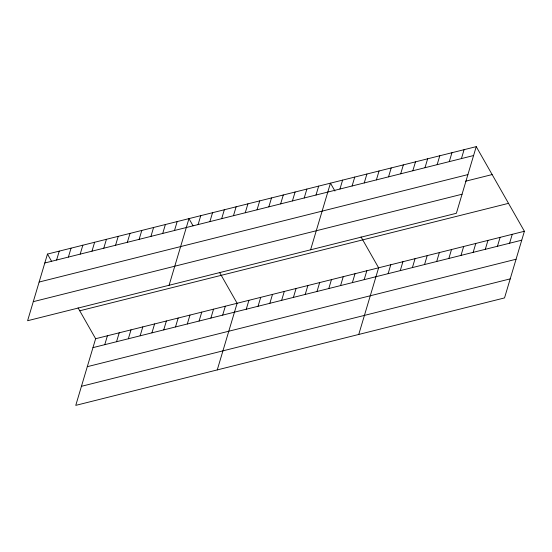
<?xml version="1.0" encoding="UTF-8"?>
<svg xmlns="http://www.w3.org/2000/svg" width="552" height="552" viewBox="0 0 552 552"><rect width="100%" height="100%" fill="white"/><g stroke="black" fill="none" stroke-linecap="round" stroke-linejoin="round"><path stroke-width="0.83" d="M47.465 254.079L27.6 320.726L456.373 213.279L476.238 146.632L47.465 254.079L51.543 261.241M56.601 260.033L59.257 251.125M68.393 257.08L71.049 248.172M80.185 254.12L82.841 245.212M91.977 251.167L94.633 242.259M103.769 248.214L106.426 239.306M115.561 245.26L118.218 236.353M78.06 307.837L95.627 338.721L75.762 405.368L504.535 297.921L524.4 231.274L476.238 146.632M127.353 242.3L130.003 233.392M104.763 344.676L107.419 335.768M139.138 239.347L141.795 230.439M116.555 341.716L119.211 332.808M150.931 236.394L153.587 227.486M128.347 338.762L131.003 329.854M162.723 233.441L165.379 224.533M140.139 335.809L142.795 326.901M174.515 230.488L177.171 221.58M151.931 332.856L154.588 323.948M169.091 285.267L188.963 218.62L193.034 225.782M163.723 329.896L166.38 320.988M198.099 224.574L200.755 215.666M175.515 326.943L178.165 318.035M209.891 221.621L212.548 212.713M187.3 323.989L189.957 315.082M221.683 218.668L224.333 209.76M199.093 321.036L201.749 312.128M233.468 215.715L236.125 206.807M210.885 318.083L213.541 309.175M245.26 212.755L247.917 203.847M222.677 315.123L225.333 306.215M257.053 209.801L259.709 200.893M217.253 369.909L237.125 303.262L219.551 272.377M268.845 206.848L271.501 197.94M246.261 309.217L248.917 300.309M280.637 203.895L283.293 194.987M258.053 306.263L260.71 297.355M292.429 200.935L295.085 192.027M269.845 303.31L272.495 294.402M304.221 197.982L306.871 189.074M281.63 300.35L284.287 291.442M316.006 195.028L318.663 186.121M293.422 297.397L296.079 288.489M310.59 249.814L330.455 183.167L334.94 191.047M305.215 294.444L307.871 285.536M339.949 189.032L342.606 180.124M317.007 291.49L319.663 282.583M352.1 185.983L354.75 177.075M328.799 288.53L331.455 279.623M364.244 182.94L366.901 174.032M340.591 285.577L343.247 276.669M376.395 179.897L379.051 170.989M352.383 282.624L355.033 273.716M388.546 176.854L391.195 167.946M364.168 279.671L366.825 270.763M400.69 173.811L403.346 164.903M358.752 334.45L378.617 267.81L361.042 236.925M412.841 170.761L415.497 161.853M388.111 273.668L390.768 264.76M424.992 167.718L427.641 158.81M400.262 270.625L402.912 261.717M437.136 164.675L439.792 155.767M412.406 267.582L415.063 258.674M449.287 161.632L451.943 152.725M424.557 264.539L427.213 255.631M461.431 158.59L464.087 149.682M436.708 261.496L439.357 252.588M448.852 258.446L451.508 249.538M461.003 255.403L463.659 246.496M473.154 252.361L475.803 243.453M485.298 249.318L487.954 240.41M497.449 246.275L500.105 237.367M509.593 243.225L512.249 234.317M44.816 262.987L473.582 155.54M39.13 282.037L467.903 174.598M465.405 181.263L492.129 174.57M33.279 301.668L462.052 194.228M79.736 310.79L508.509 203.343M95.627 338.721L524.4 231.274M92.977 347.629L521.743 240.182M87.292 366.68L516.065 259.24M81.441 386.31L510.214 278.87"/></g></svg>
